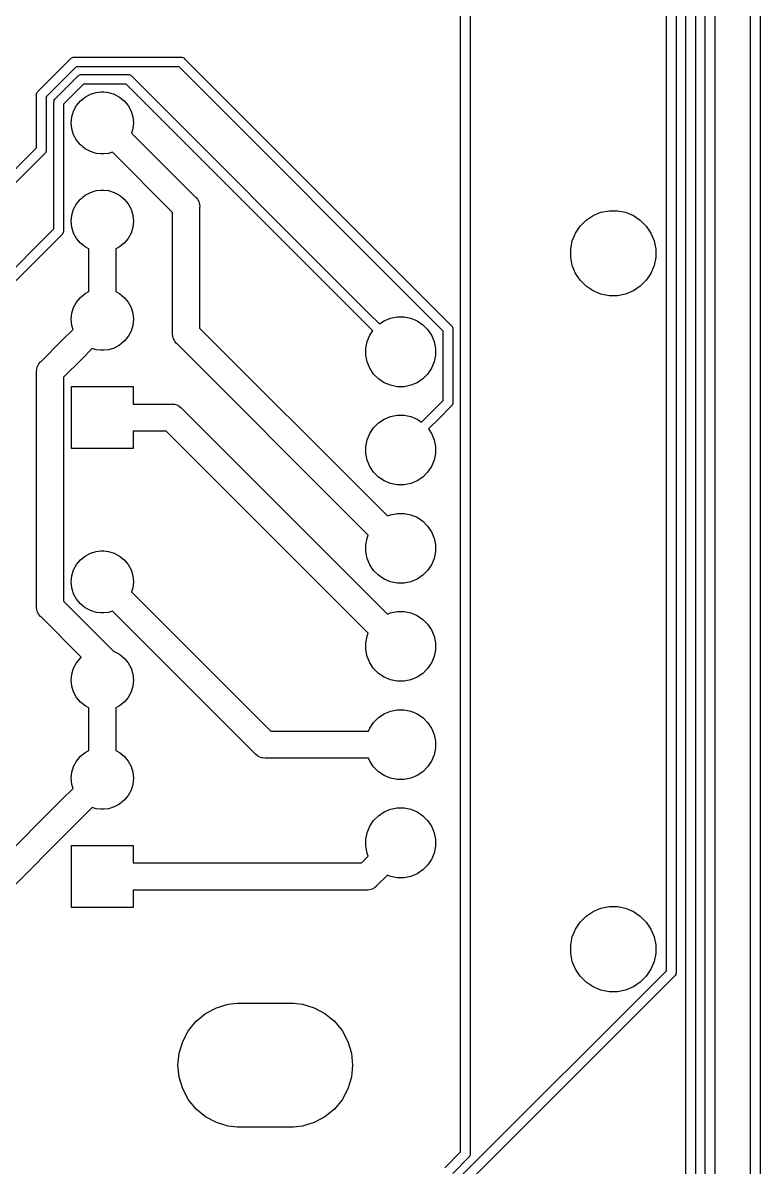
# Model space of a CAD drawing. Extents: x 0.8 to 4.31, y -4.31 to -0.81.
# Drawn here: x 3.562 to 4.313, y -3.135 to -1.97 of the extents above; entities that cross this region are included whole.
import ezdxf

# ---------------------------------------------------------------- set-up
doc = ezdxf.new("R2010")
doc.units = 0
doc.header["$MEASUREMENT"] = 0
doc.layers.add('BLACK', color=7, linetype='CONTINUOUS')

msp = doc.modelspace()

# ---------------------------------------------------------------- linework, layer by layer
at = {"layer": 'BLACK', "linetype": 'CONTINUOUS'}
for p, q in [((4.30315, -3.6265), (4.30315, -1.62582)), ((4.31299, -1.6213), (4.31299, -3.6283)), ((4.00794, -3.11985), (4.00794, -1.70838)), ((4.01778, -1.70658), (4.01778, -3.12164)), ((4.26673, -1.74237), (4.26673, -3.54166)), ((4.21752, -2.93532), (4.21752, -1.75491)), ((4.22736, -1.75311), (4.22736, -2.93712)), ((4.2372, -3.52454), (4.2372, -1.74953)), ((4.24705, -1.74774), (4.24705, -3.52633)), ((4.25689, -3.54166), (4.25689, -1.85999)), ((3.57778, -2.0398), (3.61085, -2.00673)), ((3.61653, -2.01496), (3.58601, -2.04549)), ((3.61085, -2.00673), (3.611, -2.00654)), ((3.611, -2.00654), (3.61119, -2.00639)), ((3.61119, -2.00639), (3.61175, -2.00593)), ((3.61119, -2.00639), (3.61119, -2.00639)), ((3.61175, -2.00593), (3.6126, -2.00547)), ((3.61175, -2.00593), (3.61175, -2.00593)), ((3.61175, -2.00593), (3.61175, -2.00593)), ((3.6126, -2.00547), (3.61353, -2.00519)), ((3.61353, -2.00519), (3.61425, -2.00512)), ((3.61425, -2.00512), (3.6145, -2.00509)), ((3.61425, -2.00512), (3.61425, -2.00512)), ((3.6145, -2.00509), (3.61474, -2.00512)), ((3.61474, -2.00512), (3.72301, -2.00512)), ((3.72121, -2.01496), (3.61653, -2.01496)), ((3.99022, -2.28397), (3.72121, -2.01496)), ((3.72301, -2.00512), (3.72325, -2.00509)), ((3.72325, -2.00509), (3.72349, -2.00512)), ((3.72349, -2.00512), (3.72349, -2.00512)), ((3.72349, -2.00512), (3.72421, -2.00519)), ((3.72421, -2.00519), (3.72514, -2.00547)), ((3.72514, -2.00547), (3.726, -2.00593)), ((3.726, -2.00593), (3.72674, -2.00654)), ((3.72674, -2.00654), (3.7269, -2.00673)), ((3.7269, -2.00673), (3.99846, -2.27829)), ((3.59549, -2.04714), (3.61818, -2.02445)), ((3.61818, -2.02445), (3.61834, -2.02426)), ((3.61834, -2.02426), (3.61853, -2.02411)), ((3.61853, -2.02411), (3.61909, -2.02364)), ((3.61909, -2.02364), (3.61994, -2.02319)), ((3.61994, -2.02319), (3.62087, -2.02291)), ((3.62087, -2.02291), (3.62159, -2.02283)), ((3.62159, -2.02283), (3.62183, -2.02281)), ((3.62159, -2.02283), (3.62159, -2.02283)), ((3.62183, -2.02281), (3.62208, -2.02283)), ((3.62208, -2.02283), (3.66925, -2.02283)), ((3.66925, -2.02283), (3.66949, -2.02281)), ((3.66949, -2.02281), (3.66973, -2.02283)), ((3.66973, -2.02283), (3.66973, -2.02283)), ((3.66973, -2.02283), (3.67045, -2.02291)), ((3.67045, -2.02291), (3.67138, -2.02319)), ((3.67138, -2.02319), (3.67224, -2.02364)), ((3.67224, -2.02364), (3.67298, -2.02426)), ((3.67298, -2.02426), (3.67314, -2.02445)), ((3.67314, -2.02445), (3.915, -2.26631)), ((3.62387, -2.03268), (3.60372, -2.05283)), ((3.66745, -2.03268), (3.62387, -2.03268)), ((3.90804, -2.27327), (3.66745, -2.03268)), ((3.57614, -2.04345), (3.57624, -2.04248)), ((3.57617, -2.04369), (3.57614, -2.04345)), ((3.57616, -2.09757), (3.57617, -2.04369)), ((3.57624, -2.04248), (3.57652, -2.04156)), ((3.57652, -2.04156), (3.57697, -2.0407)), ((3.57697, -2.0407), (3.57744, -2.04014)), ((3.57744, -2.04014), (3.57759, -2.03995)), ((3.57744, -2.04014), (3.57744, -2.04014)), ((3.57759, -2.03995), (3.57778, -2.0398)), ((3.58601, -2.04549), (3.58601, -2.09937)), ((3.59386, -2.05079), (3.59395, -2.04982)), ((3.59395, -2.04982), (3.59423, -2.04889)), ((3.59423, -2.04889), (3.59469, -2.04804)), ((3.59469, -2.04804), (3.59515, -2.04748)), ((3.59515, -2.04748), (3.59531, -2.04729)), ((3.59515, -2.04748), (3.59515, -2.04748)), ((3.59531, -2.04729), (3.59549, -2.04714)), ((3.61678, -2.05446), (3.62072, -2.04967)), ((3.62072, -2.04967), (3.62551, -2.04573)), ((3.62551, -2.04573), (3.63098, -2.04281)), ((3.63098, -2.04281), (3.63692, -2.04101)), ((3.63692, -2.04101), (3.64155, -2.04055)), ((3.64155, -2.04055), (3.64464, -2.04055)), ((3.64464, -2.04055), (3.64927, -2.04101)), ((3.64927, -2.04101), (3.65521, -2.04281)), ((3.65521, -2.04281), (3.66068, -2.04573)), ((3.66068, -2.04573), (3.66547, -2.04967)), ((3.66547, -2.04967), (3.66941, -2.05446)), ((3.59388, -2.05103), (3.59386, -2.05079)), ((3.59388, -2.17985), (3.59388, -2.05103)), ((3.60372, -2.05283), (3.60372, -2.18165)), ((3.61205, -2.06587), (3.61386, -2.05994)), ((3.61386, -2.05994), (3.61678, -2.05446)), ((3.66941, -2.05446), (3.67233, -2.05994)), ((3.67233, -2.05994), (3.67413, -2.06587)), ((3.61145, -2.07205), (3.61205, -2.06587)), ((3.61205, -2.07822), (3.61145, -2.07205)), ((3.67413, -2.06587), (3.67474, -2.07205)), ((3.67474, -2.07205), (3.67413, -2.07822)), ((3.61386, -2.08416), (3.61205, -2.07822)), ((3.61678, -2.08963), (3.61386, -2.08416)), ((3.67413, -2.07822), (3.67288, -2.08235)), ((3.67288, -2.08235), (3.73772, -2.14719)), ((3.62072, -2.09443), (3.61678, -2.08963)), ((3.62551, -2.09836), (3.62072, -2.09443)), ((3.36232, -2.31142), (3.57616, -2.09757)), ((3.5844, -2.10326), (3.36801, -2.31965)), ((3.58458, -2.1031), (3.5844, -2.10326)), ((3.58474, -2.10292), (3.58458, -2.1031)), ((3.5852, -2.10235), (3.58474, -2.10292)), ((3.58474, -2.10292), (3.58474, -2.10292)), ((3.58565, -2.1015), (3.5852, -2.10235)), ((3.58594, -2.10057), (3.58565, -2.1015)), ((3.58603, -2.09961), (3.58594, -2.10057)), ((3.58601, -2.09937), (3.58603, -2.09961)), ((3.63098, -2.10129), (3.62551, -2.09836)), ((3.63692, -2.10309), (3.63098, -2.10129)), ((3.64155, -2.10354), (3.63692, -2.10309)), ((3.64464, -2.10354), (3.64155, -2.10354)), ((3.64927, -2.10309), (3.64464, -2.10354)), ((3.6534, -2.10184), (3.64927, -2.10309)), ((3.71468, -2.16312), (3.6534, -2.10184)), ((3.62551, -2.14573), (3.63098, -2.14281)), ((3.63098, -2.14281), (3.63692, -2.14101)), ((3.63692, -2.14101), (3.64155, -2.14055)), ((3.64155, -2.14055), (3.64464, -2.14055)), ((3.64464, -2.14055), (3.64927, -2.14101)), ((3.64927, -2.14101), (3.65521, -2.14281)), ((3.65521, -2.14281), (3.66068, -2.14573)), ((3.61386, -2.15994), (3.61678, -2.15446)), ((3.61678, -2.15446), (3.62072, -2.14967)), ((3.62072, -2.14967), (3.62551, -2.14573)), ((3.66068, -2.14573), (3.66547, -2.14967)), ((3.66547, -2.14967), (3.66941, -2.15446)), ((3.66941, -2.15446), (3.67233, -2.15994)), ((3.73772, -2.14719), (3.73825, -2.14762)), ((3.73825, -2.14762), (3.73868, -2.14814)), ((3.73868, -2.14814), (3.73868, -2.14814)), ((3.73868, -2.14814), (3.73997, -2.14972)), ((3.73997, -2.14972), (3.74125, -2.15211)), ((3.74125, -2.15211), (3.74204, -2.15471)), ((3.74204, -2.15471), (3.7423, -2.15741)), ((3.61145, -2.17205), (3.61205, -2.16587)), ((3.61205, -2.16587), (3.61386, -2.15994)), ((3.67233, -2.15994), (3.67413, -2.16587)), ((3.67413, -2.16587), (3.67474, -2.17205)), ((3.71468, -2.28605), (3.71468, -2.16312)), ((3.7423, -2.15741), (3.74224, -2.15809)), ((3.74224, -2.15809), (3.74224, -2.28102)), ((4.13578, -2.17109), (4.14287, -2.16635)), ((4.14287, -2.16635), (4.15075, -2.16308)), ((4.15075, -2.16308), (4.15912, -2.16142)), ((4.15912, -2.16142), (4.16765, -2.16142)), ((4.16765, -2.16142), (4.17602, -2.16308)), ((4.17602, -2.16308), (4.1839, -2.16635)), ((4.1839, -2.16635), (4.19099, -2.17109)), ((3.61205, -2.17822), (3.61145, -2.17205)), ((3.61386, -2.18416), (3.61205, -2.17822)), ((3.67413, -2.17822), (3.67233, -2.18416)), ((3.67474, -2.17205), (3.67413, -2.17822)), ((4.12501, -2.18421), (4.12975, -2.17712)), ((4.12975, -2.17712), (4.13578, -2.17109)), ((4.19099, -2.17109), (4.19702, -2.17712)), ((4.19702, -2.17712), (4.20176, -2.18421)), ((3.27612, -2.49761), (3.59388, -2.17985)), ((3.60211, -2.18554), (3.28181, -2.50584)), ((3.6023, -2.18539), (3.60211, -2.18554)), ((3.60252, -2.18512), (3.6023, -2.18539)), ((3.60291, -2.18464), (3.60252, -2.18512)), ((3.60337, -2.18378), (3.60291, -2.18464)), ((3.60365, -2.18285), (3.60337, -2.18378)), ((3.60337, -2.18378), (3.60337, -2.18378)), ((3.60372, -2.18213), (3.60365, -2.18285)), ((3.60372, -2.18165), (3.60375, -2.18189)), ((3.60375, -2.18189), (3.60372, -2.18213)), ((3.60372, -2.18213), (3.60372, -2.18213)), ((3.61678, -2.18963), (3.61386, -2.18416)), ((3.62072, -2.19443), (3.61678, -2.18963)), ((3.66941, -2.18963), (3.66547, -2.19443)), ((3.67233, -2.18416), (3.66941, -2.18963)), ((4.12174, -2.19209), (4.12501, -2.18421)), ((4.20176, -2.18421), (4.20503, -2.19209)), ((3.62551, -2.19836), (3.62072, -2.19443)), ((3.62931, -2.20039), (3.62551, -2.19836)), ((3.62932, -2.2437), (3.62931, -2.20039)), ((3.66068, -2.19836), (3.65687, -2.20039)), ((3.65687, -2.20039), (3.65687, -2.2437)), ((3.66547, -2.19443), (3.66068, -2.19836)), ((4.12008, -2.20046), (4.12174, -2.19209)), ((4.12008, -2.20899), (4.12008, -2.20046)), ((4.20503, -2.19209), (4.20669, -2.20046)), ((4.20669, -2.20046), (4.20669, -2.20899)), ((4.12174, -2.21736), (4.12008, -2.20899)), ((4.20669, -2.20899), (4.20503, -2.21736)), ((4.12501, -2.22524), (4.12174, -2.21736)), ((4.12975, -2.23233), (4.12501, -2.22524)), ((4.20176, -2.22524), (4.19702, -2.23233)), ((4.20503, -2.21736), (4.20176, -2.22524)), ((4.13578, -2.23836), (4.12975, -2.23233)), ((4.19702, -2.23233), (4.19099, -2.23836)), ((3.62072, -2.24967), (3.62551, -2.24573)), ((3.62551, -2.24573), (3.62932, -2.2437)), ((3.65687, -2.2437), (3.66068, -2.24573)), ((3.66068, -2.24573), (3.66547, -2.24967)), ((4.14287, -2.2431), (4.13578, -2.23836)), ((4.15075, -2.24637), (4.14287, -2.2431)), ((4.15912, -2.24803), (4.15075, -2.24637)), ((4.16765, -2.24803), (4.15912, -2.24803)), ((4.17602, -2.24637), (4.16765, -2.24803)), ((4.1839, -2.2431), (4.17602, -2.24637)), ((4.19099, -2.23836), (4.1839, -2.2431)), ((3.61205, -2.26587), (3.61386, -2.25994)), ((3.61386, -2.25994), (3.61678, -2.25446)), ((3.61678, -2.25446), (3.62072, -2.24967)), ((3.66547, -2.24967), (3.66941, -2.25446)), ((3.66941, -2.25446), (3.67233, -2.25994)), ((3.67233, -2.25994), (3.67413, -2.26587)), ((3.61145, -2.27205), (3.61205, -2.26587)), ((3.67413, -2.26587), (3.67474, -2.27205)), ((3.915, -2.26631), (3.915, -2.26631)), ((3.915, -2.26631), (3.92543, -2.27674)), ((3.93003, -2.27366), (3.9365, -2.27098)), ((3.9365, -2.27098), (3.94335, -2.26962)), ((3.94335, -2.26962), (3.95035, -2.26962)), ((3.95035, -2.26962), (3.95721, -2.27098)), ((3.95721, -2.27098), (3.96367, -2.27366)), ((3.60233, -2.29332), (3.61331, -2.28235)), ((3.61205, -2.27822), (3.61145, -2.27205)), ((3.61331, -2.28235), (3.61205, -2.27822)), ((3.67413, -2.27822), (3.67233, -2.28416)), ((3.67474, -2.27205), (3.67413, -2.27822)), ((3.74224, -2.28102), (3.92157, -2.46035)), ((3.91847, -2.2837), (3.90804, -2.27327)), ((3.90804, -2.27327), (3.90804, -2.27327)), ((3.92543, -2.27674), (3.93003, -2.27366)), ((3.96367, -2.27366), (3.96948, -2.27754)), ((3.96948, -2.27754), (3.97443, -2.28249)), ((3.97443, -2.28249), (3.97831, -2.2883)), ((3.99846, -2.27829), (3.99864, -2.27844)), ((3.99864, -2.27844), (3.9988, -2.27863)), ((3.9988, -2.27863), (3.9988, -2.27863)), ((3.9988, -2.27863), (3.99898, -2.27886)), ((3.99898, -2.27886), (3.99926, -2.27919)), ((3.99926, -2.27919), (3.99971, -2.28004)), ((3.99971, -2.28004), (4, -2.28097)), ((4, -2.28097), (4.00007, -2.28169)), ((4.00007, -2.28169), (4.00007, -2.2817)), ((4.00007, -2.2817), (4.00009, -2.28194)), ((4.00009, -2.28194), (4.00007, -2.28218)), ((4.00007, -2.28218), (4.00007, -2.35658)), ((3.58068, -2.31497), (3.60233, -2.29332)), ((3.60233, -2.29332), (3.60233, -2.29332)), ((3.66547, -2.29443), (3.66068, -2.29836)), ((3.66941, -2.28963), (3.66547, -2.29443)), ((3.67233, -2.28416), (3.66941, -2.28963)), ((3.71461, -2.28672), (3.71468, -2.28605)), ((3.71488, -2.28943), (3.71461, -2.28672)), ((3.71528, -2.29075), (3.71488, -2.28943)), ((3.71566, -2.29202), (3.71528, -2.29075)), ((3.71694, -2.29442), (3.71566, -2.29202)), ((3.71867, -2.29652), (3.71694, -2.29442)), ((3.91135, -2.30162), (3.91271, -2.29476)), ((3.91271, -2.29476), (3.91539, -2.2883)), ((3.91539, -2.2883), (3.91847, -2.2837)), ((3.97831, -2.2883), (3.98099, -2.29476)), ((3.98099, -2.29476), (3.98235, -2.30162)), ((3.99022, -2.35478), (3.99022, -2.28397)), ((3.63279, -2.30184), (3.62182, -2.31281)), ((3.63692, -2.30309), (3.63279, -2.30184)), ((3.64155, -2.30354), (3.63692, -2.30309)), ((3.64464, -2.30354), (3.64155, -2.30354)), ((3.64927, -2.30309), (3.64464, -2.30354)), ((3.65521, -2.30129), (3.64927, -2.30309)), ((3.66068, -2.29836), (3.65521, -2.30129)), ((3.71919, -2.29695), (3.71867, -2.29652)), ((3.90209, -2.47984), (3.71919, -2.29695)), ((3.91135, -2.30861), (3.91135, -2.30162)), ((3.98235, -2.30162), (3.98235, -2.30861)), ((3.5775, -2.31925), (3.57843, -2.3175)), ((3.57843, -2.3175), (3.58015, -2.31541)), ((3.58015, -2.31541), (3.58068, -2.31497)), ((3.62182, -2.31281), (3.60372, -2.3309)), ((3.62182, -2.31281), (3.62182, -2.31281)), ((3.91271, -2.31547), (3.91135, -2.30861)), ((3.91539, -2.32193), (3.91271, -2.31547)), ((3.98099, -2.31547), (3.97831, -2.32193)), ((3.98235, -2.30861), (3.98099, -2.31547)), ((3.5761, -2.3252), (3.57636, -2.3225)), ((3.57617, -2.32587), (3.5761, -2.3252)), ((3.57617, -2.56421), (3.57617, -2.32587)), ((3.57636, -2.3225), (3.57715, -2.3199)), ((3.57715, -2.3199), (3.5775, -2.31925)), ((3.91928, -2.32775), (3.91539, -2.32193)), ((3.92422, -2.33269), (3.91928, -2.32775)), ((3.97443, -2.32775), (3.96948, -2.33269)), ((3.97831, -2.32193), (3.97443, -2.32775)), ((3.60372, -2.3309), (3.60372, -2.55917)), ((3.6116, -2.40354), (3.6116, -2.34055)), ((3.6116, -2.34055), (3.67459, -2.34055)), ((3.67459, -2.34055), (3.67459, -2.35827)), ((3.93003, -2.33658), (3.92422, -2.33269)), ((3.9365, -2.33925), (3.93003, -2.33658)), ((3.94335, -2.34062), (3.9365, -2.33925)), ((3.95035, -2.34062), (3.94335, -2.34062)), ((3.95721, -2.33925), (3.95035, -2.34062)), ((3.96367, -2.33658), (3.95721, -2.33925)), ((3.96948, -2.33269), (3.96367, -2.33658)), ((3.67459, -2.35827), (3.7131, -2.35827)), ((3.7131, -2.35827), (3.71378, -2.3582)), ((3.71378, -2.3582), (3.71446, -2.35827)), ((3.71446, -2.35827), (3.71446, -2.35827)), ((3.71446, -2.35827), (3.71648, -2.35847)), ((3.71648, -2.35847), (3.71908, -2.35926)), ((3.71908, -2.35926), (3.72147, -2.36053)), ((3.72147, -2.36053), (3.72357, -2.36226)), ((3.72357, -2.36226), (3.724, -2.36278)), ((3.724, -2.36278), (3.93346, -2.57224)), ((3.97904, -2.36597), (3.99022, -2.35478)), ((3.99845, -2.36047), (3.986, -2.37293)), ((3.99864, -2.36032), (3.99845, -2.36047)), ((3.9988, -2.36013), (3.99864, -2.36032)), ((3.99926, -2.35957), (3.9988, -2.36013)), ((3.9988, -2.36013), (3.9988, -2.36013)), ((3.99943, -2.35926), (3.99926, -2.35957)), ((3.99971, -2.35872), (3.99943, -2.35926)), ((4, -2.35779), (3.99971, -2.35872)), ((4.00007, -2.35706), (4, -2.35779)), ((4.00007, -2.35658), (4.00009, -2.35682)), ((4.00009, -2.35682), (4.00007, -2.35706)), ((4.00007, -2.35706), (4.00007, -2.35706)), ((3.92422, -2.37754), (3.93003, -2.37366)), ((3.93003, -2.37366), (3.9365, -2.37098)), ((3.9365, -2.37098), (3.94335, -2.36962)), ((3.94335, -2.36962), (3.95035, -2.36962)), ((3.95035, -2.36962), (3.95721, -2.37098)), ((3.95721, -2.37098), (3.96367, -2.37366)), ((3.96367, -2.37366), (3.96827, -2.37674)), ((3.96827, -2.37674), (3.97904, -2.36597)), ((3.986, -2.37293), (3.97523, -2.3837)), ((3.97904, -2.36597), (3.97904, -2.36597)), ((3.986, -2.37293), (3.986, -2.37293)), ((3.70807, -2.38583), (3.67459, -2.38583)), ((3.67459, -2.38583), (3.67459, -2.40354)), ((3.91397, -2.59173), (3.70807, -2.38583)), ((3.91271, -2.39476), (3.91539, -2.3883)), ((3.91539, -2.3883), (3.91928, -2.38249)), ((3.91928, -2.38249), (3.92422, -2.37754)), ((3.97523, -2.3837), (3.97831, -2.3883)), ((3.97831, -2.3883), (3.98099, -2.39476)), ((3.91135, -2.40162), (3.91271, -2.39476)), ((3.98099, -2.39476), (3.98235, -2.40162)), ((3.67459, -2.40354), (3.6116, -2.40354)), ((3.91135, -2.40861), (3.91135, -2.40162)), ((3.91271, -2.41547), (3.91135, -2.40861)), ((3.98235, -2.40861), (3.98099, -2.41547)), ((3.98235, -2.40162), (3.98235, -2.40861)), ((3.91539, -2.42193), (3.91271, -2.41547)), ((3.91928, -2.42775), (3.91539, -2.42193)), ((3.97831, -2.42193), (3.97443, -2.42775)), ((3.98099, -2.41547), (3.97831, -2.42193)), ((3.92422, -2.43269), (3.91928, -2.42775)), ((3.93003, -2.43658), (3.92422, -2.43269)), ((3.96948, -2.43269), (3.96367, -2.43658)), ((3.97443, -2.42775), (3.96948, -2.43269)), ((3.9365, -2.43925), (3.93003, -2.43658)), ((3.94335, -2.44062), (3.9365, -2.43925)), ((3.95035, -2.44062), (3.94335, -2.44062)), ((3.95721, -2.43925), (3.95035, -2.44062)), ((3.96367, -2.43658), (3.95721, -2.43925)), ((3.92157, -2.46035), (3.92157, -2.46035)), ((3.92157, -2.46035), (3.93346, -2.47224)), ((3.9365, -2.47098), (3.94335, -2.46962)), ((3.94335, -2.46962), (3.95035, -2.46962)), ((3.95035, -2.46962), (3.95721, -2.47098)), ((3.91397, -2.49173), (3.90209, -2.47984)), ((3.90209, -2.47984), (3.90209, -2.47984)), ((3.93346, -2.47224), (3.9365, -2.47098)), ((3.95721, -2.47098), (3.96367, -2.47366)), ((3.96367, -2.47366), (3.96948, -2.47754)), ((3.96948, -2.47754), (3.97443, -2.48249)), ((3.91271, -2.49476), (3.91397, -2.49173)), ((3.97443, -2.48249), (3.97831, -2.4883)), ((3.97831, -2.4883), (3.98099, -2.49476)), ((3.91135, -2.50162), (3.91271, -2.49476)), ((3.91135, -2.50861), (3.91135, -2.50162)), ((3.98099, -2.49476), (3.98235, -2.50162)), ((3.98235, -2.50162), (3.98235, -2.50861)), ((3.62072, -2.51699), (3.62551, -2.51306)), ((3.62551, -2.51306), (3.63098, -2.51013)), ((3.63098, -2.51013), (3.63692, -2.50833)), ((3.63692, -2.50833), (3.64155, -2.50787)), ((3.64155, -2.50787), (3.64464, -2.50787)), ((3.64464, -2.50787), (3.64927, -2.50833)), ((3.64927, -2.50833), (3.65521, -2.51013)), ((3.65521, -2.51013), (3.66068, -2.51306)), ((3.66068, -2.51306), (3.66547, -2.51699)), ((3.91271, -2.51547), (3.91135, -2.50861)), ((3.91539, -2.52193), (3.91271, -2.51547)), ((3.98099, -2.51547), (3.97831, -2.52193)), ((3.98235, -2.50861), (3.98099, -2.51547)), ((3.61205, -2.5332), (3.61386, -2.52726)), ((3.61386, -2.52726), (3.61678, -2.52179)), ((3.61678, -2.52179), (3.62072, -2.51699)), ((3.66547, -2.51699), (3.66941, -2.52179)), ((3.66941, -2.52179), (3.67233, -2.52726)), ((3.67233, -2.52726), (3.67413, -2.5332)), ((3.91928, -2.52775), (3.91539, -2.52193)), ((3.92422, -2.53269), (3.91928, -2.52775)), ((3.97443, -2.52775), (3.96948, -2.53269)), ((3.97831, -2.52193), (3.97443, -2.52775)), ((3.61145, -2.53937), (3.61205, -2.5332)), ((3.61205, -2.54554), (3.61145, -2.53937)), ((3.67413, -2.5332), (3.67474, -2.53937)), ((3.67474, -2.53937), (3.67413, -2.54554)), ((3.93003, -2.53658), (3.92422, -2.53269)), ((3.9365, -2.53925), (3.93003, -2.53658)), ((3.94335, -2.54062), (3.9365, -2.53925)), ((3.95721, -2.53925), (3.95035, -2.54062)), ((3.96367, -2.53658), (3.95721, -2.53925)), ((3.96948, -2.53269), (3.96367, -2.53658)), ((3.61386, -2.55148), (3.61205, -2.54554)), ((3.61678, -2.55695), (3.61386, -2.55148)), ((3.67413, -2.54554), (3.67288, -2.54967)), ((3.67288, -2.54967), (3.81455, -2.69134)), ((3.95035, -2.54062), (3.94335, -2.54062)), ((3.60372, -2.55917), (3.65236, -2.60781)), ((3.62072, -2.56175), (3.61678, -2.55695)), ((3.62551, -2.56568), (3.62072, -2.56175)), ((3.5761, -2.56488), (3.57617, -2.56421)), ((3.57617, -2.56556), (3.5761, -2.56488)), ((3.57636, -2.56758), (3.57617, -2.56556)), ((3.57715, -2.57018), (3.57636, -2.56758)), ((3.57843, -2.57257), (3.57715, -2.57018)), ((3.58015, -2.57467), (3.57843, -2.57257)), ((3.58068, -2.5751), (3.58015, -2.57467)), ((3.63098, -2.56861), (3.62551, -2.56568)), ((3.63692, -2.57041), (3.63098, -2.56861)), ((3.64155, -2.57087), (3.63692, -2.57041)), ((3.64464, -2.57087), (3.64155, -2.57087)), ((3.64927, -2.57041), (3.64464, -2.57087)), ((3.6534, -2.56916), (3.64927, -2.57041)), ((3.79862, -2.71438), (3.6534, -2.56916)), ((3.93346, -2.57224), (3.9365, -2.57098)), ((3.9365, -2.57098), (3.94335, -2.56962)), ((3.94335, -2.56962), (3.95035, -2.56962)), ((3.95035, -2.56962), (3.95721, -2.57098)), ((3.95721, -2.57098), (3.96367, -2.57366)), ((3.96367, -2.57366), (3.96948, -2.57754)), ((3.62173, -2.61616), (3.58068, -2.5751)), ((3.96948, -2.57754), (3.97443, -2.58249)), ((3.97443, -2.58249), (3.97831, -2.5883)), ((3.91135, -2.60162), (3.91271, -2.59476)), ((3.91271, -2.59476), (3.91397, -2.59173)), ((3.97831, -2.5883), (3.98099, -2.59476)), ((3.98099, -2.59476), (3.98235, -2.60162)), ((3.65236, -2.60781), (3.65289, -2.60824)), ((3.65289, -2.60824), (3.65404, -2.60964)), ((3.65404, -2.60964), (3.65418, -2.60982)), ((3.65418, -2.60982), (3.65521, -2.61013)), ((3.91135, -2.60861), (3.91135, -2.60162)), ((3.91271, -2.61547), (3.91135, -2.60861)), ((3.98235, -2.60861), (3.98099, -2.61547)), ((3.98235, -2.60162), (3.98235, -2.60861)), ((3.61678, -2.62179), (3.62072, -2.61699)), ((3.62072, -2.61699), (3.62173, -2.61616)), ((3.65521, -2.61013), (3.66068, -2.61306)), ((3.66068, -2.61306), (3.66547, -2.61699)), ((3.66547, -2.61699), (3.66941, -2.62179)), ((3.91539, -2.62193), (3.91271, -2.61547)), ((3.98099, -2.61547), (3.97831, -2.62193)), ((3.61205, -2.6332), (3.61386, -2.62726)), ((3.61386, -2.62726), (3.61678, -2.62179)), ((3.66941, -2.62179), (3.67233, -2.62726)), ((3.67233, -2.62726), (3.67413, -2.6332)), ((3.91928, -2.62775), (3.91539, -2.62193)), ((3.92422, -2.63269), (3.91928, -2.62775)), ((3.93003, -2.63658), (3.92422, -2.63269)), ((3.96948, -2.63269), (3.96367, -2.63658)), ((3.97443, -2.62775), (3.96948, -2.63269)), ((3.97831, -2.62193), (3.97443, -2.62775)), ((3.61145, -2.63937), (3.61205, -2.6332)), ((3.61205, -2.64554), (3.61145, -2.63937)), ((3.67413, -2.6332), (3.67474, -2.63937)), ((3.67474, -2.63937), (3.67413, -2.64554)), ((3.9365, -2.63925), (3.93003, -2.63658)), ((3.94335, -2.64062), (3.9365, -2.63925)), ((3.95035, -2.64062), (3.94335, -2.64062)), ((3.95721, -2.63925), (3.95035, -2.64062)), ((3.96367, -2.63658), (3.95721, -2.63925)), ((3.61386, -2.65148), (3.61205, -2.64554)), ((3.61678, -2.65695), (3.61386, -2.65148)), ((3.67233, -2.65148), (3.66941, -2.65695)), ((3.67413, -2.64554), (3.67233, -2.65148)), ((3.62072, -2.66175), (3.61678, -2.65695)), ((3.62551, -2.66568), (3.62072, -2.66175)), ((3.62931, -2.66772), (3.62551, -2.66568)), ((3.62932, -2.71102), (3.62931, -2.66772)), ((3.66068, -2.66568), (3.65687, -2.66772)), ((3.65687, -2.66772), (3.65687, -2.71102)), ((3.66547, -2.66175), (3.66068, -2.66568)), ((3.66941, -2.65695), (3.66547, -2.66175)), ((3.91928, -2.68249), (3.92422, -2.67754)), ((3.92422, -2.67754), (3.93003, -2.67366)), ((3.93003, -2.67366), (3.9365, -2.67098)), ((3.9365, -2.67098), (3.94335, -2.66962)), ((3.94335, -2.66962), (3.95035, -2.66962)), ((3.95035, -2.66962), (3.95721, -2.67098)), ((3.95721, -2.67098), (3.96367, -2.67366)), ((3.96367, -2.67366), (3.96948, -2.67754)), ((3.96948, -2.67754), (3.97443, -2.68249)), ((3.81455, -2.69134), (3.91413, -2.69134)), ((3.91413, -2.69134), (3.91539, -2.6883)), ((3.91539, -2.6883), (3.91928, -2.68249)), ((3.97443, -2.68249), (3.97831, -2.6883)), ((3.97831, -2.6883), (3.98099, -2.69476)), ((3.98099, -2.69476), (3.98235, -2.70162)), ((3.98235, -2.70162), (3.98235, -2.70861)), ((3.62072, -2.71699), (3.62551, -2.71306)), ((3.62551, -2.71306), (3.62932, -2.71102)), ((3.65687, -2.71102), (3.66068, -2.71306)), ((3.66068, -2.71306), (3.66547, -2.71699)), ((3.79905, -2.71491), (3.79862, -2.71438)), ((3.98235, -2.70861), (3.98099, -2.71547)), ((3.61386, -2.72726), (3.61678, -2.72179)), ((3.61678, -2.72179), (3.62072, -2.71699)), ((3.66547, -2.71699), (3.66941, -2.72179)), ((3.66941, -2.72179), (3.67233, -2.72726)), ((3.80115, -2.71663), (3.79905, -2.71491)), ((3.80354, -2.71791), (3.80115, -2.71663)), ((3.80514, -2.7184), (3.80354, -2.71791)), ((3.80614, -2.7187), (3.80514, -2.7184)), ((3.80884, -2.71896), (3.80614, -2.7187)), ((3.80952, -2.7189), (3.80884, -2.71896)), ((3.91413, -2.7189), (3.80952, -2.7189)), ((3.91539, -2.72193), (3.91413, -2.7189)), ((3.91928, -2.72775), (3.91539, -2.72193)), ((3.97831, -2.72193), (3.97443, -2.72775)), ((3.98099, -2.71547), (3.97831, -2.72193)), ((3.61145, -2.73937), (3.61205, -2.7332)), ((3.61205, -2.7332), (3.61386, -2.72726)), ((3.67233, -2.72726), (3.67413, -2.7332)), ((3.67413, -2.7332), (3.67474, -2.73937)), ((3.92422, -2.73269), (3.91928, -2.72775)), ((3.93003, -2.73658), (3.92422, -2.73269)), ((3.9365, -2.73925), (3.93003, -2.73658)), ((3.96367, -2.73658), (3.95721, -2.73925)), ((3.96948, -2.73269), (3.96367, -2.73658)), ((3.97443, -2.72775), (3.96948, -2.73269)), ((3.61205, -2.74554), (3.61145, -2.73937)), ((3.61331, -2.74967), (3.61205, -2.74554)), ((3.67413, -2.74554), (3.67233, -2.75148)), ((3.67474, -2.73937), (3.67413, -2.74554)), ((3.94335, -2.74062), (3.9365, -2.73925)), ((3.95035, -2.74062), (3.94335, -2.74062)), ((3.95721, -2.73925), (3.95035, -2.74062)), ((2.97892, -3.38405), (3.60233, -2.76064)), ((3.60233, -2.76064), (3.61331, -2.74967)), ((3.60233, -2.76064), (3.60233, -2.76064)), ((3.66941, -2.75695), (3.66547, -2.76175)), ((3.67233, -2.75148), (3.66941, -2.75695)), ((3.63279, -2.76916), (3.62182, -2.78013)), ((3.63692, -2.77041), (3.63279, -2.76916)), ((3.64155, -2.77087), (3.63692, -2.77041)), ((3.64464, -2.77087), (3.64155, -2.77087)), ((3.64927, -2.77041), (3.64464, -2.77087)), ((3.65521, -2.76861), (3.64927, -2.77041)), ((3.66068, -2.76568), (3.65521, -2.76861)), ((3.66547, -2.76175), (3.66068, -2.76568)), ((3.93003, -2.77366), (3.9365, -2.77098)), ((3.9365, -2.77098), (3.94335, -2.76962)), ((3.94335, -2.76962), (3.95035, -2.76962)), ((3.95035, -2.76962), (3.95721, -2.77098)), ((3.95721, -2.77098), (3.96367, -2.77366)), ((3.62182, -2.78013), (3.00197, -3.39998)), ((3.62182, -2.78013), (3.62182, -2.78013)), ((3.91539, -2.7883), (3.91928, -2.78249)), ((3.91928, -2.78249), (3.92422, -2.77754)), ((3.92422, -2.77754), (3.93003, -2.77366)), ((3.96367, -2.77366), (3.96948, -2.77754)), ((3.96948, -2.77754), (3.97443, -2.78249)), ((3.97443, -2.78249), (3.97831, -2.7883)), ((3.91135, -2.80162), (3.91271, -2.79476)), ((3.91271, -2.79476), (3.91539, -2.7883)), ((3.97831, -2.7883), (3.98099, -2.79476)), ((3.98099, -2.79476), (3.98235, -2.80162)), ((3.6116, -2.87087), (3.6116, -2.80787)), ((3.6116, -2.80787), (3.67459, -2.80787)), ((3.67459, -2.80787), (3.67459, -2.82559)), ((3.91135, -2.80861), (3.91135, -2.80162)), ((3.98235, -2.80162), (3.98235, -2.80861)), ((3.90689, -2.82559), (3.91397, -2.81851)), ((3.91271, -2.81547), (3.91135, -2.80861)), ((3.91397, -2.81851), (3.91271, -2.81547)), ((3.98099, -2.81547), (3.97831, -2.82193)), ((3.98235, -2.80861), (3.98099, -2.81547)), ((3.67459, -2.82559), (3.90689, -2.82559)), ((3.97443, -2.82775), (3.96948, -2.83269)), ((3.97831, -2.82193), (3.97443, -2.82775)), ((3.93346, -2.838), (3.92282, -2.84863)), ((3.9365, -2.83925), (3.93346, -2.838)), ((3.94335, -2.84062), (3.9365, -2.83925)), ((3.95035, -2.84062), (3.94335, -2.84062)), ((3.95721, -2.83925), (3.95035, -2.84062)), ((3.96367, -2.83658), (3.95721, -2.83925)), ((3.96948, -2.83269), (3.96367, -2.83658)), ((3.91192, -2.85315), (3.67459, -2.85315)), ((3.67459, -2.85315), (3.67459, -2.87087)), ((3.9126, -2.85322), (3.91192, -2.85315)), ((3.91328, -2.85315), (3.9126, -2.85322)), ((3.9153, -2.85295), (3.91328, -2.85315)), ((3.91328, -2.85315), (3.91328, -2.85315)), ((3.9179, -2.85216), (3.9153, -2.85295)), ((3.92029, -2.85088), (3.9179, -2.85216)), ((3.92239, -2.84916), (3.92029, -2.85088)), ((3.92282, -2.84863), (3.92239, -2.84916)), ((3.67459, -2.87087), (3.6116, -2.87087)), ((4.13578, -2.87975), (4.14287, -2.87501)), ((4.14287, -2.87501), (4.15075, -2.87174)), ((4.15075, -2.87174), (4.15912, -2.87008)), ((4.15912, -2.87008), (4.16765, -2.87008)), ((4.16765, -2.87008), (4.17602, -2.87174)), ((4.17602, -2.87174), (4.1839, -2.87501)), ((4.1839, -2.87501), (4.19099, -2.87975)), ((4.12501, -2.89287), (4.12975, -2.88578)), ((4.12975, -2.88578), (4.13578, -2.87975)), ((4.19099, -2.87975), (4.19702, -2.88578)), ((4.19702, -2.88578), (4.20176, -2.89287)), ((4.12008, -2.90912), (4.12174, -2.90075)), ((4.12174, -2.90075), (4.12501, -2.89287)), ((4.20176, -2.89287), (4.20503, -2.90075)), ((4.20503, -2.90075), (4.20669, -2.90912)), ((4.12008, -2.91765), (4.12008, -2.90912)), ((4.20669, -2.90912), (4.20669, -2.91765)), ((4.12174, -2.92602), (4.12008, -2.91765)), ((4.20669, -2.91765), (4.20503, -2.92602)), ((4.00955, -3.14329), (4.21752, -2.93532)), ((4.12501, -2.9339), (4.12174, -2.92602)), ((4.12975, -2.94099), (4.12501, -2.9339)), ((4.20176, -2.9339), (4.19702, -2.94099)), ((4.20503, -2.92602), (4.20176, -2.9339)), ((4.22575, -2.94101), (4.01778, -3.14898)), ((4.13578, -2.94702), (4.12975, -2.94099)), ((4.14287, -2.95176), (4.13578, -2.94702)), ((4.19099, -2.94702), (4.1839, -2.95176)), ((4.19702, -2.94099), (4.19099, -2.94702)), ((4.22594, -2.94086), (4.22575, -2.94101)), ((4.22609, -2.94067), (4.22594, -2.94086)), ((4.22655, -2.94011), (4.22609, -2.94067)), ((4.22701, -2.93925), (4.22655, -2.94011)), ((4.22717, -2.93873), (4.22701, -2.93925)), ((4.22729, -2.93833), (4.22717, -2.93873)), ((4.22736, -2.9376), (4.22729, -2.93833)), ((4.22736, -2.93712), (4.22739, -2.93736)), ((4.22739, -2.93736), (4.22736, -2.9376)), ((4.22736, -2.9376), (4.22736, -2.9376)), ((4.15075, -2.95503), (4.14287, -2.95176)), ((4.15912, -2.95669), (4.15075, -2.95503)), ((4.16765, -2.95669), (4.15912, -2.95669)), ((4.17602, -2.95503), (4.16765, -2.95669)), ((4.1839, -2.95176), (4.17602, -2.95503)), ((3.75924, -2.97302), (3.77112, -2.96942)), ((3.77112, -2.96942), (3.78037, -2.9685)), ((3.78037, -2.9685), (3.83774, -2.9685)), ((3.83774, -2.9685), (3.84699, -2.96942)), ((3.84699, -2.96942), (3.85887, -2.97302)), ((3.73871, -2.98674), (3.7483, -2.97887)), ((3.7483, -2.97887), (3.75924, -2.97302)), ((3.85887, -2.97302), (3.86981, -2.97887)), ((3.86981, -2.97887), (3.8794, -2.98674)), ((3.73084, -2.99633), (3.73871, -2.98674)), ((3.8794, -2.98674), (3.88728, -2.99633)), ((3.72499, -3.00727), (3.73084, -2.99633)), ((3.88728, -2.99633), (3.89312, -3.00727)), ((3.72138, -3.01915), (3.72499, -3.00727)), ((3.89312, -3.00727), (3.89673, -3.01915)), ((3.72017, -3.0315), (3.72138, -3.01915)), ((3.89673, -3.01915), (3.89794, -3.0315)), ((3.72138, -3.04384), (3.72017, -3.0315)), ((3.89794, -3.0315), (3.89673, -3.04384)), ((3.72499, -3.05572), (3.72138, -3.04384)), ((3.89673, -3.04384), (3.89312, -3.05572)), ((3.73084, -3.06666), (3.72499, -3.05572)), ((3.89312, -3.05572), (3.88728, -3.06666)), ((3.73871, -3.07625), (3.73084, -3.06666)), ((3.88728, -3.06666), (3.8794, -3.07625)), ((3.7483, -3.08413), (3.73871, -3.07625)), ((3.75924, -3.08997), (3.7483, -3.08413)), ((3.86981, -3.08413), (3.85887, -3.08997)), ((3.8794, -3.07625), (3.86981, -3.08413)), ((3.77112, -3.09358), (3.75924, -3.08997)), ((3.78037, -3.09449), (3.77112, -3.09358)), ((3.83774, -3.09449), (3.78037, -3.09449)), ((3.84699, -3.09358), (3.83774, -3.09449)), ((3.85887, -3.08997), (3.84699, -3.09358)), ((3.99184, -3.13595), (4.00794, -3.11985)), ((4.01778, -3.12213), (4.01771, -3.12285)), ((4.01778, -3.12164), (4.01781, -3.12189)), ((4.01781, -3.12189), (4.01778, -3.12213)), ((4.01778, -3.12213), (4.01778, -3.12213)), ((4.01617, -3.12554), (4.00007, -3.14164)), ((4.01636, -3.12538), (4.01617, -3.12554)), ((4.01651, -3.12519), (4.01636, -3.12538)), ((4.01697, -3.12463), (4.01651, -3.12519)), ((4.01743, -3.12378), (4.01697, -3.12463)), ((4.01771, -3.12285), (4.01743, -3.12378))]:
    msp.add_line(p, q, dxfattribs=at)

doc.saveas('drawing.dxf')
